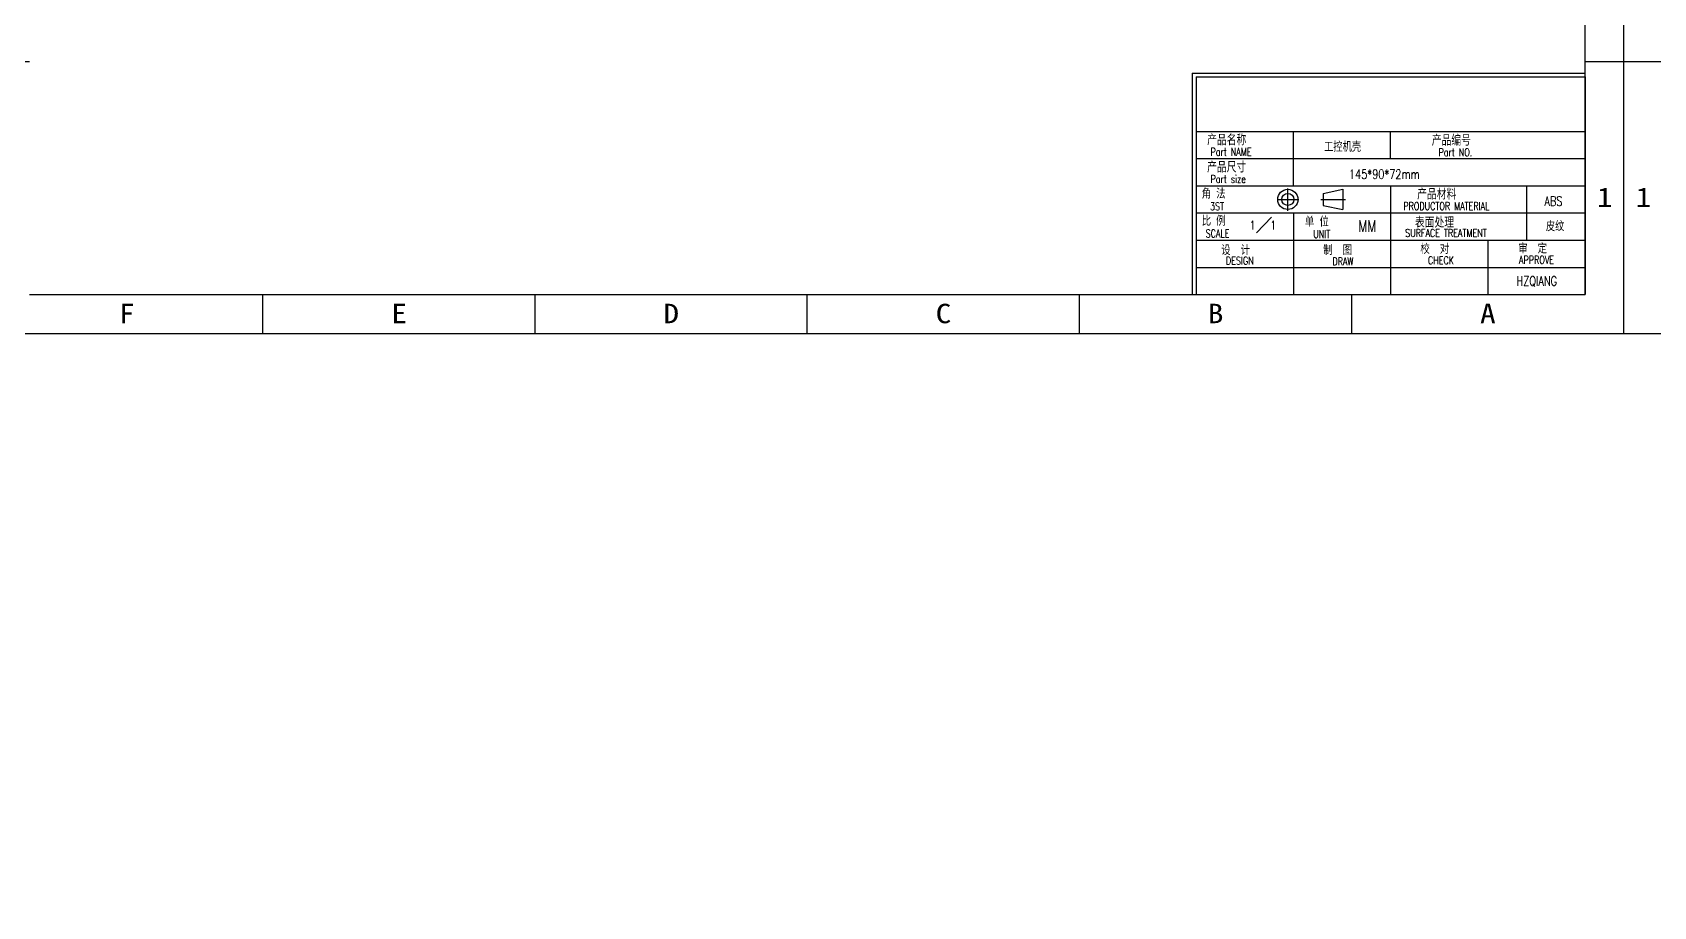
# Model space of a CAD drawing. Header units: millimetres. Extents: x -7873 to 0, y 0 to 2966.
# Drawn here: x -7441.9 to -7025, y 2224.4 to 2449.3 of the extents above; entities that cross this region are included whole.
import ezdxf
from ezdxf.enums import TextEntityAlignment as Align

# ---------------------------------------------------------------- set-up
doc = ezdxf.new("R2010")
doc.units = ezdxf.units.MM
doc.header["$LTSCALE"] = 0.5
doc.linetypes.add('CENTER', pattern=[50.8, 31.75, -6.35, 6.35, -6.35])
doc.layers.get('0').update_dxf_attribs({"linetype": 'CONTINUOUS'})
doc.layers.get('Defpoints').update_dxf_attribs({"linetype": 'CONTINUOUS'})
for name, color, linetype in [('center', 1, 'CENTER'), ('dim', 3, 'CONTINUOUS'), ('text', 3, 'CONTINUOUS')]:
    doc.layers.add(name, color=color, linetype=linetype)
doc.styles.add('romans', font='romans.shx', dxfattribs={"width": 0.75, "bigfont": 'fangsong.shx'})
doc.styles.add('TEXTSTYLE_0', font='txt', dxfattribs={"width": 0.8})
doc.dimstyles.new('MSTD', dxfattribs={"dimtxt": 3.5, "dimasz": 2, "dimexe": 2.5, "dimexo": 1.5, "dimgap": 1, "dimtad": 0, "dimzin": 0, "dimdsep": 46, "dimtxsty": 'romans', "dimblk": 'CLOSEDBLANK', "dimcen": 0, "dimclrd": 92, "dimclre": 92, "dimclrt": 3, "dimadec": 0, "dimazin": 0, "dimtfac": 1, "dimtdec": 4, "dimtofl": 0, "dimtmove": 0, "dimatfit": 3, "dimfxl": 0, "dimtolj": 1, "dimtzin": 0, "dimarcsym": 0})

# ---------------------------------------------------------------- blocks, each defined once
blk = doc.blocks.new('SUN_6HWZ35TKXU86YGHH1AY77V3D6FJ')
at = {"color": 7, "linetype": 'Continuous'}
for p, q in [((-420, 0), (-420, 297)), ((0, 0), (0, 297)), ((-10, 10), (-10, 287)), ((-420, 70), (-410, 70)), ((-10, 70), (0, 70)), ((-410, 10), (-10, 10)), ((-350, 0), (-350, 10)), ((-280, 0), (-280, 10)), ((-210, 0), (-210, 10)), ((-140, 0), (-140, 10)), ((-70, 0), (-70, 10)), ((-420, 0), (0, 0))]:
    blk.add_line(p, q, dxfattribs=at)
at = {"color": 2, "style": 'TEXTSTYLE_0'}
for s, width, p, p2 in [('1', 1.029662, (-416.95, 32.54), (-412.95, 32.54)), ('1', 1.029662, (-6.95, 32.54), (-2.95, 32.54)), ('F', 0.937433, (-386.98, 2.63), (-382.98, 2.63)), ('E', 0.858525, (-316.98, 2.63), (-312.98, 2.63)), ('D', 0.792988, (-246.98, 2.63), (-242.98, 2.63)), ('C', 0.792988, (-176.98, 2.63), (-172.98, 2.63)), ('B', 0.858525, (-106.98, 2.63), (-102.98, 2.63)), ('A', 0.858525, (-36.98, 2.63), (-32.98, 2.63))]:
    blk.add_text(s, height=5, dxfattribs=dict(at, width=width)).set_placement(p, p2, align=Align.FIT)
blk = doc.blocks.new('_ClosedBlank')
at = {"color": 0, "linetype": 'ByBlock', "lineweight": -2}
for p, q in [((-1, 0.17), (0, 0)), ((-1, 0.17), (-1, -0.17)), ((0, 0), (-1, -0.17))]:
    blk.add_line(p, q, dxfattribs=at)
blk = doc.blocks.new('*D153')
at = {"layer": 'Defpoints', "color": 0}
for p in [(-1218.81, -2520.85), (-1216.93, -2519.35)]:
    blk.add_point(p, dxfattribs=at)
at = {"layer": 'dim', "color": 92, "lineweight": -2}
for p, q in [((-1209.92, -2513.75), (-1215.37, -2518.1)), ((-1220.37, -2522.09), (-1221.94, -2523.34)), ((-1218.81, -2520.85), (-1216.93, -2519.35))]:
    blk.add_line(p, q, dxfattribs=at)
at = {"layer": 'dim', "color": 92, "lineweight": -2, "xscale": 2, "yscale": 2, "zscale": 2}
for p, rotation in [((-1216.93, -2519.35), 218.5926208496094), ((-1218.81, -2520.85), 38.59262466430664)]:
    blk.add_blockref('_ClosedBlank', p, dxfattribs=dict(at, rotation=rotation))
at = {"layer": 'dim', "color": 3, "insert": (-1205.11, -2509.92), "char_height": 3.5, "attachment_point": 5, "rotation": 38.5926, "style": 'romans'}
blk.add_mtext('4-{\\fArial|b0|i0|c0|p32;M3}', dxfattribs=at)
blk = doc.blocks.new('*D154')
at = {"layer": 'Defpoints', "color": 0}
for p in [(-1229.75, -2523.87), (-1226, -2526.35)]:
    blk.add_point(p, dxfattribs=at)
at = {"layer": 'dim', "color": 92, "lineweight": -2}
for p, q in [((-1231.42, -2522.77), (-1233.09, -2521.67)), ((-1229.75, -2523.87), (-1226, -2526.35)), ((-1222.66, -2528.55), (-1224.33, -2527.45))]:
    blk.add_line(p, q, dxfattribs=at)
at = {"layer": 'dim', "color": 92, "lineweight": -2, "xscale": 2, "yscale": 2, "zscale": 2}
for p, rotation in [((-1229.75, -2523.87), 326.6013793945312), ((-1226, -2526.35), 146.6013793945312)]:
    blk.add_blockref('_ClosedBlank', p, dxfattribs=dict(at, rotation=rotation))
at = {"layer": 'dim', "color": 3, "insert": (-1216.13, -2532.85), "char_height": 3.5, "attachment_point": 5, "rotation": 326.6014, "style": 'romans'}
blk.add_mtext('4-∅4.5', dxfattribs=at)
blk = doc.blocks.new('*D179')
at = {"layer": 'Defpoints', "color": 0}
for p in [(-1177.98, -2559.45), (-1181.76, -2560.75)]:
    blk.add_point(p, dxfattribs=at)
at = {"layer": 'dim', "color": 92, "lineweight": -2}
for p, q in [((-1177.98, -2559.45), (-1181.76, -2560.75)), ((-1176.09, -2558.8), (-1174.2, -2558.15)), ((-1195.45, -2565.45), (-1183.66, -2561.4))]:
    blk.add_line(p, q, dxfattribs=at)
at = {"layer": 'dim', "color": 92, "lineweight": -2, "xscale": 2, "yscale": 2, "zscale": 2}
for p, rotation in [((-1177.98, -2559.45), 198.9591979980469), ((-1181.76, -2560.75), 18.95920181274414)]:
    blk.add_blockref('_ClosedBlank', p, dxfattribs=dict(at, rotation=rotation))
at = {"layer": 'dim', "color": 3, "insert": (-1202.3, -2567.8), "char_height": 3.5, "attachment_point": 5, "rotation": 18.9592, "style": 'romans'}
blk.add_mtext('25-∅4', dxfattribs=at)
blk = doc.blocks.new('*D189')
at = {"layer": 'Defpoints', "color": 0}
for p in [(-1172.36, -2547.05), (-1163.51, -2548.68)]:
    blk.add_point(p, dxfattribs=at)
at = {"layer": 'dim', "color": 92, "lineweight": -2}
for p, q in [((-1182.4, -2545.2), (-1174.32, -2546.69)), ((-1163.51, -2548.68), (-1172.36, -2547.05)), ((-1161.54, -2549.05), (-1159.57, -2549.41))]:
    blk.add_line(p, q, dxfattribs=at)
at = {"layer": 'dim', "color": 92, "lineweight": -2, "xscale": 2, "yscale": 2, "zscale": 2}
for p, rotation in [((-1172.36, -2547.05), 349.5682678222656), ((-1163.51, -2548.68), 169.5682830810547)]:
    blk.add_blockref('_ClosedBlank', p, dxfattribs=dict(at, rotation=rotation))
at = {"layer": 'dim', "color": 3, "insert": (-1188.18, -2544.14), "char_height": 3.5, "attachment_point": 5, "rotation": 349.5683, "style": 'romans'}
blk.add_mtext('4-∅9', dxfattribs=at)

msp = doc.modelspace()

# ---------------------------------------------------------------- linework, layer by layer
for p, q in [((-7143.599, 2438.879), (-7042.599, 2438.879)), ((-7143.599, 2438.879), (-7143.599, 2381.879)), ((-7142.599, 2437.879), (-7142.599, 2381.879)), ((-7142.599, 2437.879), (-7042.599, 2437.879)), ((-7042.599, 2437.879), (-7042.599, 2381.879)), ((-7142.599, 2423.879), (-7042.599, 2423.879)), ((-7117.599, 2409.879), (-7117.599, 2423.879)), ((-7092.599, 2416.879), (-7092.599, 2423.879)), ((-7142.599, 2416.879), (-7042.599, 2416.879)), ((-7142.599, 2409.879), (-7042.599, 2409.879)), ((-7092.599, 2409.879), (-7092.599, 2381.879)), ((-7057.599, 2395.879), (-7057.599, 2409.879)), ((-7142.599, 2402.879), (-7042.599, 2402.879)), ((-7117.599, 2402.879), (-7117.599, 2381.879)), ((-7142.599, 2395.879), (-7042.599, 2395.879)), ((-7067.599, 2395.879), (-7067.599, 2381.879)), ((-7142.599, 2388.879), (-7042.599, 2388.879)), ((-7142.599, 2381.879), (-7042.599, 2381.879))]:
    msp.add_line(p, q)
at = {"color": 5}
for p, q in [((-7109.902, 2407.919), (-7104.916, 2408.961)), ((-7109.902, 2407.919), (-7109.902, 2404.808)), ((-7104.916, 2408.961), (-7104.916, 2403.766)), ((-7109.902, 2404.808), (-7104.916, 2403.766))]:
    msp.add_line(p, q, dxfattribs=at)
for radius in [2.598, 1.555]:
    msp.add_circle((-7119.035, 2406.364), radius, dxfattribs=at)
at = {"layer": 'center'}
for p, q in [((-7121.792, 2406.364), (-7116.171, 2406.364)), ((-7119.035, 2403.432), (-7119.035, 2409.185)), ((-7110.547, 2406.364), (-7104.15, 2406.364))]:
    msp.add_line(p, q, dxfattribs=at)
at = {"layer": 'text'}
msp.add_line((-7123.2, 2401.768), (-7127.042, 2397.791), dxfattribs=at)

# ---------------------------------------------------------------- block references
at = {"layer": 'dim'}
for p in [(-7032.599, 2371.879), (-6612.599, 2371.879)]:
    msp.add_blockref('SUN_6HWZ35TKXU86YGHH1AY77V3D6FJ', p, dxfattribs=at)

# ---------------------------------------------------------------- texts
at = {"color": 3, "style": 'romans', "width": 0.75}
for s, height, p in [('产品名称', 2.8, (-7139.786, 2420.287)), ('产品编号', 2.8, (-7082.013, 2420.192)), ('Part NAME', 2, (-7138.891, 2417.597)), ('Part NO.', 2, (-7080.268, 2417.502)), ('产品尺寸', 2.8, (-7139.786, 2413.287)), ('Part size', 2, (-7138.891, 2410.597)), ('角 法', 2.5, (-7141.178, 2406.577)), ('3ST', 2, (-7139.017, 2403.59)), ('PRODUCTOR MATERIAL', 2, (-7089.311, 2403.633)), ('产品材料', 2.8, (-7085.768, 2406.333)), ('比 例', 2.5, (-7141.178, 2399.577)), ('单 位', 2.5, (-7114.617, 2399.377)), ('表面处理', 2.8, (-7086.342, 2399.078)), ('SCALE', 2, (-7140.144, 2396.59)), ('UNIT', 2, (-7112.482, 2396.428)), ('SURFACE TREATMENT', 2, (-7088.832, 2396.721)), ('设  计', 2.5, (-7136.178, 2392.044)), ('制  图', 2.5, (-7109.954, 2392.07)), ('校  对', 2.5, (-7084.945, 2392.345)), ('审  定', 2.5, (-7059.792, 2392.454)), ('DESIGN', 2, (-7134.925, 2389.6)), ('DRAW', 2, (-7107.545, 2389.409)), ('CHECK', 2, (-7082.996, 2389.711)), ('APPROVE', 2, (-7059.569, 2389.818))]:
    msp.add_text(s, height=height, dxfattribs=at).set_placement(p)
at = {"color": 6, "style": 'romans', "width": 0.75}
for s, height, p in [('工控机壳', 2.4423, (-7104.949, 2418.634)), ('145*90*72mm', 2.44235, (-7094.192, 2411.634)), ('ABS', 2.4423, (-7050.706, 2404.705)), ('皮纹', 2.4423, (-7050.277, 2398.188)), ('HZQIANG', 2.4423, (-7055.006, 2384.159))]:
    msp.add_text(s, height=height, dxfattribs=at).set_placement(p, align=Align.CENTER)
msp.add_text('MM', height=3, dxfattribs=at).set_placement((-7100.902, 2398.019))
at = {"layer": 'text', "style": 'romans', "width": 0.75}
msp.add_text('1   1', height=2.25, dxfattribs=at).set_placement((-7128.811, 2398.626))

# ---------------------------------------------------------------- dimensions: what is measured, and where the dimension line sits
at = {"layer": 'dim'}
for base, text, picture, middle, set_off in [((-7421.542, 2638.293), '4-{\\fArial|b0|i0|c0|p32;M3}', '*D153', (-7409.723, 2647.727), (-6204.608, 5157.644)), ((-7430.603040719, 2631.292860895), '4-<>', '*D154', (-7420.741243451, 2624.790545084), (-6204.607879524, 5157.643557427)), ((-7376.965826681, 2610.589675314), '4-<>', '*D189', (-7392.79010633, 2613.503030713), (-6204.607879524, 5157.643557427)), ((-7386.37170579, 2596.89509935), '25-<>', '*D179', (-7406.911639048, 2589.838989141), (-6204.607879524, 5157.643557427))]:
    dim = msp.add_linear_dim(base=base, p1=(0, 0), p2=(0, 0), text=text, dimstyle='MSTD', dxfattribs=at)
    dim.commit()
    dim.dimension.update_dxf_attribs({"geometry": picture, "text_midpoint": middle, "dimtype": 160, "insert": set_off})

doc.saveas('drawing.dxf')
